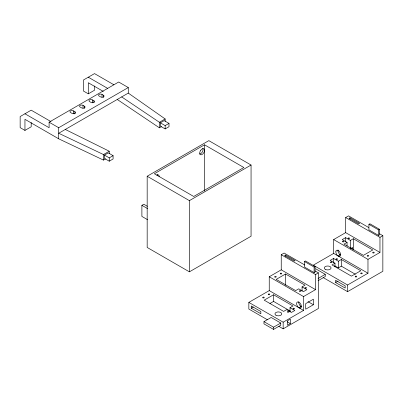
<?xml version="1.0" encoding="UTF-8"?>
<svg xmlns="http://www.w3.org/2000/svg" width="403" height="403" viewBox="0 0 403 403"><rect width="100%" height="100%" fill="white"/><g stroke="black" fill="none" stroke-linecap="round" stroke-linejoin="round"><path stroke-width="0.6" d="M278.8 326.329L283.158 328.843L318.43 308.476L318.43 272.876L315.549 274.539L315.549 289.636L303.555 296.563L303.555 310.416L269.244 290.608L248.842 302.386L248.842 309.036L267.36 319.725M269.244 290.608L269.244 276.755L281.239 269.829L315.549 289.636M269.924 303.514L273.561 301.414L273.561 294.764L292.996 305.983L289.999 307.716L289.999 311.947M281.239 269.829L281.239 254.731L284.12 253.069L304.814 265.018M283.158 328.843L283.158 322.193L303.555 310.416M285.556 285.319L285.556 273.985L304.99 285.203L302.064 286.896L302.064 291.052M290.351 323.579L290.351 319.146L287.475 320.808L287.475 325.241L290.351 323.579L287.153 321.73M304.512 261.517L304.512 267.058L314.108 272.599L315.07 272.045L315.07 266.504L305.474 260.963L304.512 261.517L314.108 267.058L315.07 266.504M313.383 304.744L313.383 299.202L305.706 303.635L305.706 309.177L313.383 304.744L308.018 301.645M314.108 272.599L314.108 267.058M51.05 121.641L31.187 110.175L20.15 116.548L20.15 127.63L24.951 130.401L31.187 126.799L31.187 122.487M113.858 84.761L94.529 73.603L83.492 79.975L83.492 91.058L88.292 93.828L94.529 90.227L94.529 85.92M24.951 113.777L49.106 127.721L49.106 122.185L118.689 82.011L128.285 87.552L128.285 93.093L165.154 118.95L165.154 121.414M49.106 122.185L58.702 127.721L128.285 87.552M128.285 93.093L58.702 133.262L103.495 154.551L109.253 151.226L109.253 153.689M161.492 126.607L159.397 127.816L159.397 122.275L165.154 118.95M104.458 155.105L108.296 152.888L113.092 155.659L113.092 158.984L109.253 161.2L104.458 158.429L104.458 155.105L109.253 157.875L113.092 155.659M160.359 122.829L164.197 120.613L168.993 123.383L168.993 126.708L165.154 128.925L160.359 126.154L160.359 122.829L165.154 125.6L168.993 123.383M24.951 130.401L24.951 119.318L58.702 138.803L103.495 160.092L105.591 158.883M147.171 176.247L208.83 140.647L251.059 165.029L251.059 236.234L189.4 271.834L147.171 247.452L147.171 176.247L189.4 200.629L251.059 165.029M204.512 144.803L154.369 173.753L193.717 196.473L243.86 167.522L204.512 144.803L204.512 190.992M147.548 219.685L141.891 216.421L141.891 205.339L143.811 204.23L147.412 206.311M345.658 217.539L379.969 237.347L379.969 252.444L345.658 232.637L345.658 217.539L348.54 215.877L368.69 227.509M285.556 255.008L284.599 255.562L294.195 261.104L295.157 260.55L285.556 255.008L285.556 256.237M349.98 217.816L349.018 218.371L358.615 223.912L359.577 223.358L349.98 217.816L349.98 219.046M333.664 239.563L367.974 259.371L367.974 273.224L333.664 253.416L333.664 239.563L345.658 232.637M347.054 242.359L343.981 244.132L363.415 255.356L372.775 249.951L353.335 238.732L350.409 240.42L345.613 237.649L342.253 239.589L347.054 242.359L347.054 245.921M368.931 224.325L369.894 223.771L379.49 229.312L379.49 234.853L378.533 235.407L368.931 229.866L368.931 224.325L378.533 229.866L379.49 229.312M285.556 273.985L276.201 279.385L295.636 290.608L298.709 288.835L303.504 291.606L306.864 289.666L302.064 286.896M333.664 253.416L313.267 265.189L347.577 285.002L367.974 273.224M337.86 250.988L338.883 250.399M334.984 263.179L331.981 264.912L351.416 276.131L360.776 270.73L341.341 259.512L338.344 261.24L333.543 258.469L330.183 260.409L334.984 263.179L334.984 266.806M350.852 248.48L352.61 247.462L352.61 249.311M338.223 256.046L340.374 254.807A3.395 1.96 60 0 1 338.057 249.981M273.561 294.764L264.202 300.164L283.636 311.388L286.639 309.655L291.434 312.426L294.795 310.486L289.999 307.716M251.245 308.204L260.842 313.741L260.842 311.524L251.245 305.988L251.245 308.204L253.301 307.015M379.969 237.347L382.85 235.684L382.85 271.284L347.577 291.651L323.07 277.501M318.063 278.488L325.261 274.332L325.261 276.549L318.063 280.705M334.611 265.733L338.344 267.889L341.341 266.161L355.375 274.262M367.974 259.371L379.969 252.444M263.96 321.639L271.159 317.483L280.755 323.025L280.755 325.241L273.556 329.397L263.96 323.856L263.96 321.639L273.556 327.181L280.755 323.025M335.578 282.508L345.18 288.049L345.18 285.833L335.578 280.292L335.578 282.508L338.152 281.022M298.996 307.786L301.147 306.542L300.134 305.958M65.306 129.454L109.253 151.226M379.581 233.8L382.85 235.684M88.292 77.205L107.616 88.363M103.304 91.416L88.292 82.746L88.292 93.828M103.455 95.239A2.035 1.174 0 0 1 103.455 96.901A2.035 1.174 0 0 1 100.574 96.901L99.133 96.07A2.035 1.174 0 0 1 99.133 94.408A2.035 1.174 0 0 1 102.014 94.408L103.455 95.239L103.455 97.455M92.453 99.924L93.894 100.755L93.894 102.417A2.035 1.174 0 0 1 91.013 102.417L89.577 101.586A2.035 1.174 0 0 1 89.577 99.924A2.035 1.174 0 0 1 92.453 99.924L92.453 102.694M84.459 106.206A2.035 1.174 0 0 1 84.459 107.868A2.035 1.174 0 0 1 81.577 107.868L80.137 107.037A2.035 1.174 0 0 1 80.137 105.374A2.035 1.174 0 0 1 83.018 105.374L84.459 106.206L84.459 108.422M339.361 254.217L340.374 254.807M74.898 111.727A2.035 1.174 0 0 1 74.898 113.389A2.035 1.174 0 0 1 72.016 113.389L70.58 112.558A2.035 1.174 0 0 1 70.58 110.896A2.035 1.174 0 0 1 73.457 110.896L74.898 111.727L74.898 113.943M315.665 268.791L325.261 274.332M315.161 270.992L318.43 272.876M281.239 254.731L315.549 274.539M269.244 276.755L303.555 296.563M141.891 205.339L147.548 208.603M273.561 301.414L290.296 311.076M248.842 302.386L283.158 322.193M121.681 96.906L159.397 122.275M117.248 99.465L159.397 127.816M378.533 229.866L378.533 235.407M353.335 238.732L353.335 250.067M350.409 240.42L350.409 248.732M347.577 285.002L347.577 291.651M345.613 237.649L345.613 241.805M341.341 259.512L341.341 266.161M338.344 261.24L338.344 267.889M333.543 258.469L333.543 262.701M273.556 327.181L273.556 329.397M189.4 200.629L189.4 271.834M165.154 125.6L165.154 128.925M109.253 157.875L109.253 161.2M103.495 154.551L103.495 160.092M102.014 94.408L102.014 97.178M83.018 105.374L83.018 108.145M73.457 110.896L73.457 113.666M58.702 127.721L58.702 138.803M301.766 306.809A3.395 1.96 60 0 1 298.83 301.716M159.17 176.524A3.395 1.96 -60 0 0 158.847 175.325L158.465 174.973A3.395 1.96 -60 0 0 156.767 175.139M157.407 174.494A3.395 1.96 -60 0 1 157.729 175.693M202.749 148.314A3.395 1.96 -60 0 1 202.366 151.881A3.395 1.96 -60 0 1 199.47 153.991M93.894 100.755A2.035 1.174 0 0 1 93.894 102.417M301.394 306.401L301.313 307.071A3.395 1.96 60 0 1 297.797 306.723A3.395 1.96 60 0 1 297.298 302.074A3.395 1.96 60 0 1 301.071 304.829L301.394 306.401M335.906 251.22L335.906 252.656A3.395 1.96 60 0 0 339.422 256.368A3.395 1.96 60 0 0 339.92 252.298A3.395 1.96 60 0 0 336.142 250.691L335.906 251.22M200.417 150.752L200.034 151.543A3.395 1.96 -60 0 0 201.903 154.611A3.395 1.96 -60 0 0 204.366 149.483A3.395 1.96 -60 0 0 200.417 150.752M325.261 269.345A3.395 1.96 0 0 0 330.939 268.469A3.395 1.96 0 0 0 326.783 266.071A3.395 1.96 0 0 0 325.261 269.345M360.957 273.672A0.766 0.443 0 0 0 362.232 273.476A0.766 0.443 0 0 0 361.3 272.937A0.766 0.443 0 0 0 360.957 273.672M355.436 276.861A0.766 0.443 0 0 0 356.715 276.665A0.766 0.443 0 0 0 355.778 276.12A0.766 0.443 0 0 0 355.436 276.861M330.722 262.59A0.766 0.443 0 0 0 332.001 262.393A0.766 0.443 0 0 0 331.065 261.854A0.766 0.443 0 0 0 330.722 262.59M336.243 259.406A0.766 0.443 0 0 0 337.518 259.21A0.766 0.443 0 0 0 336.586 258.671A0.766 0.443 0 0 0 336.243 259.406M367.435 256.081A0.766 0.443 0 0 0 368.71 255.885A0.766 0.443 0 0 0 367.778 255.346A0.766 0.443 0 0 0 367.435 256.081M372.951 252.893A0.766 0.443 0 0 0 374.231 252.696A0.766 0.443 0 0 0 373.294 252.157A0.766 0.443 0 0 0 372.951 252.893M342.721 241.815A0.766 0.443 0 0 0 343.996 241.614A0.766 0.443 0 0 0 343.064 241.075A0.766 0.443 0 0 0 342.721 241.815M348.237 238.626A0.766 0.443 0 0 0 349.517 238.43A0.766 0.443 0 0 0 348.58 237.891A0.766 0.443 0 0 0 348.237 238.626M262.942 297.847A0.766 0.443 0 0 0 264.222 297.646A0.766 0.443 0 0 0 263.285 297.107A0.766 0.443 0 0 0 262.942 297.847M287.656 312.113A0.766 0.443 0 0 0 288.936 311.917A0.766 0.443 0 0 0 287.999 311.378A0.766 0.443 0 0 0 287.656 312.113M293.177 308.93A0.766 0.443 0 0 0 294.452 308.728A0.766 0.443 0 0 0 293.52 308.189A0.766 0.443 0 0 0 293.177 308.93M299.656 291.334A0.766 0.443 0 0 0 300.93 291.137A0.766 0.443 0 0 0 299.998 290.598A0.766 0.443 0 0 0 299.656 291.334M305.172 288.15A0.766 0.443 0 0 0 306.451 287.949A0.766 0.443 0 0 0 305.514 287.41A0.766 0.443 0 0 0 305.172 288.15M274.942 277.068A0.766 0.443 0 0 0 276.216 276.871A0.766 0.443 0 0 0 275.284 276.327A0.766 0.443 0 0 0 274.942 277.068M280.458 273.879A0.766 0.443 0 0 0 281.737 273.682A0.766 0.443 0 0 0 280.8 273.143A0.766 0.443 0 0 0 280.458 273.879M275.959 315.267A3.395 1.96 0 0 0 281.637 314.39A3.395 1.96 0 0 0 277.481 311.987A3.395 1.96 0 0 0 275.959 315.267M268.463 294.658A0.766 0.443 0 0 0 269.738 294.462A0.766 0.443 0 0 0 268.806 293.923A0.766 0.443 0 0 0 268.463 294.658"/></g></svg>
